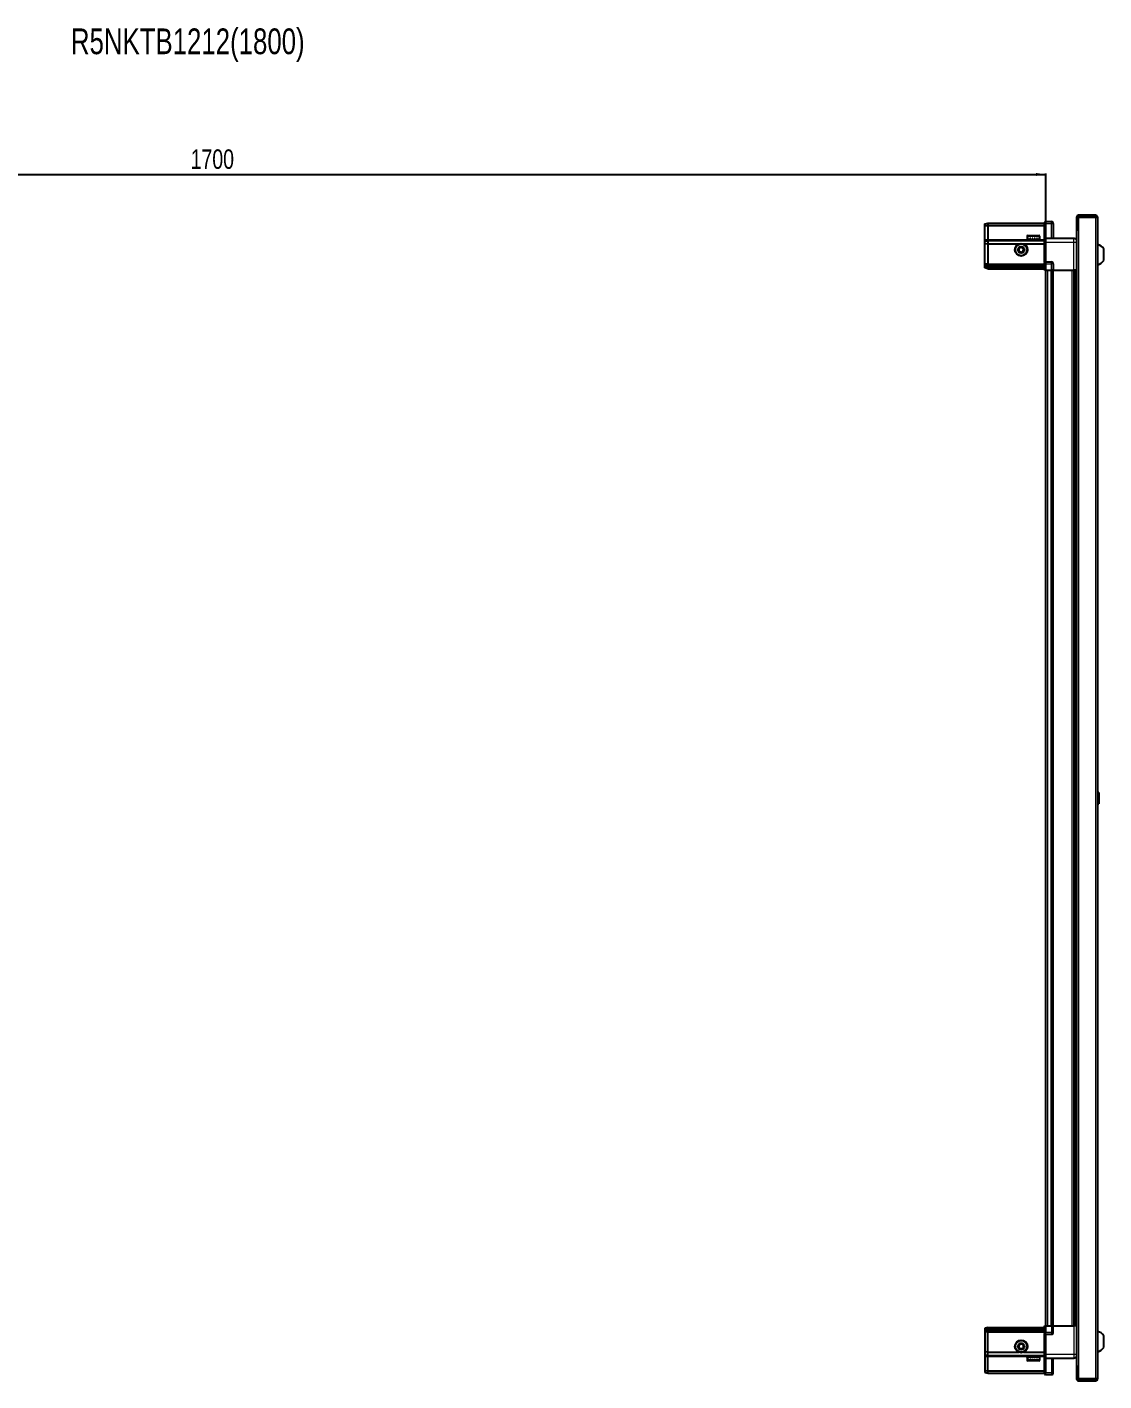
# Model space of a CAD drawing. Header units: millimetres. Extents: x 1315 to 6044, y -1445 to 1969.
# Drawn here: x 3549 to 4657, y 577 to 1969 of the extents above; entities that cross this region are included whole.
import ezdxf

# ---------------------------------------------------------------- set-up
doc = ezdxf.new("R2010")
doc.units = ezdxf.units.MM
doc.layers.add('FORMAT', color=7, linetype='Continuous')
doc.styles.add('SLDTEXTSTYLE0', font='TXT', dxfattribs={"width": 0.75})
doc.dimstyles.new('SLDDIMSTYLE0', dxfattribs={"dimtxt": 20, "dimasz": 10, "dimexe": 0, "dimexo": 0.0625, "dimgap": 5, "dimtad": 2, "dimdec": 1, "dimrnd": 1e-09, "dimzin": 12, "dimdsep": 46, "dimtxsty": 'SLDTEXTSTYLE0', "dimsah": 1, "dimcen": 0.09, "dimadec": 0, "dimazin": 3, "dimtfac": 1, "dimtofl": 0, "dimtmove": 0, "dimatfit": 3, "dimfxl": 0, "dimfrac": 2, "dimtolj": 1, "dimtzin": 12, "dimarcsym": 0})

# ---------------------------------------------------------------- blocks, each defined once
blk = doc.blocks.new('_D_6')
at = {"layer": 'FORMAT'}
for p, q in [((2897, 1719.3), (2897, 1818.8)), ((2897, 1817.8), (4597, 1817.8)), ((4597, 1719.3), (4597, 1818.8))]:
    blk.add_line(p, q, dxfattribs=at)
for points in [[(2897, 1817.8), (2907, 1816.3), (2907, 1819.4)], [(4597, 1817.8), (4587, 1819.4), (4587, 1816.3)]]:
    blk.add_solid(points, dxfattribs=at)
at = {"layer": 'FORMAT', "insert": (3717.4, 1843.6), "char_height": 20, "attachment_point": 1, "style": 'SLDTEXTSTYLE0'}
blk.add_mtext('1700', dxfattribs=at)

msp = doc.modelspace()

# ---------------------------------------------------------------- linework, layer by layer
at = {"color": 7, "linetype": 'Continuous', "lineweight": 25}
for p, q in [((4596.49, 1769.32), (4595.63, 1768.82)), ((4596.49, 1769.32), (4595.63, 1768.82)), ((4595.63, 1768.82), (4595.63, 1767.32)), ((4596.83, 1769.32), (4596.49, 1769.32)), ((4596.83, 1769.32), (4596.49, 1769.32)), ((4596.83, 1769.32), (4596.83, 1769.32)), ((4596.83, 1767.32), (4596.83, 1769.32)), ((4596.83, 1769.32), (4602.83, 1769.32)), ((4628.83, 1773.72), (4628.83, 1761.32)), ((4630.33, 1773.72), (4630.33, 1761.32)), ((4630.83, 1760.82), (4630.83, 1773.72)), ((4630.83, 1773.72), (4648.23, 1773.72)), ((4648.23, 1775.82), (4630.93, 1775.82)), ((4648.23, 1774.32), (4630.93, 1774.32)), ((4648.23, 1774.32), (4648.23, 1775.82)), ((4648.23, 1773.72), (4650.33, 1773.72)), ((4650.33, 1773.72), (4650.33, 578.92)), ((4534.33, 1767.02), (4537.33, 1767.82)), ((4534.33, 1765.17), (4534.33, 1767.02)), ((4534.33, 1765.17), (4537.33, 1765.32)), ((4534.33, 1750.82), (4534.33, 1765.17)), ((4537.33, 1767.82), (4537.33, 1765.32)), ((4537.33, 1767.82), (4595.63, 1767.82)), ((4537.33, 1765.32), (4537.33, 1750.82)), ((4537.33, 1765.32), (4595.63, 1765.32)), ((4578.63, 1755.02), (4590.03, 1755.02)), ((4595.63, 1752.52), (4595.63, 1767.32)), ((4596.83, 1767.32), (4596.83, 1752.52)), ((4604.83, 1767.32), (4604.83, 1752.32)), ((4628.73, 1760.82), (4628.73, 591.82)), ((4628.73, 1760.82), (4630.83, 1760.82)), ((4628.83, 1761.32), (4630.33, 1761.32)), ((4534.33, 1749.02), (4534.33, 1750.82)), ((4534.33, 1749.02), (4537.33, 1749.82)), ((4534.33, 1745.99), (4534.33, 1749.02)), ((4537.33, 1746.32), (4534.33, 1745.99)), ((4534.33, 1725.82), (4534.33, 1745.99)), ((4537.33, 1750.82), (4537.33, 1749.82)), ((4537.33, 1749.82), (4537.33, 1746.32)), ((4537.33, 1749.82), (4595.63, 1749.82)), ((4537.33, 1746.32), (4537.33, 1725.82)), ((4537.33, 1746.32), (4569.33, 1746.32)), ((4574.33, 1746.32), (4595.63, 1746.32)), ((4577.83, 1754.22), (4577.83, 1751.32)), ((4577.83, 1751.32), (4577.86, 1751.32)), ((4577.98, 1751.82), (4577.86, 1751.82)), ((4577.86, 1751.82), (4577.86, 1751.32)), ((4577.86, 1751.32), (4577.98, 1751.32)), ((4577.98, 1751.82), (4577.98, 1751.32)), ((4577.98, 1751.32), (4578.39, 1751.32)), ((4578.73, 1751.82), (4578.39, 1751.82)), ((4578.39, 1751.82), (4578.39, 1751.32)), ((4578.39, 1751.32), (4578.73, 1751.32)), ((4578.73, 1751.82), (4578.73, 1751.32)), ((4578.73, 1751.32), (4579.51, 1751.32)), ((4580.03, 1751.82), (4579.51, 1751.82)), ((4579.51, 1751.82), (4579.51, 1751.32)), ((4579.51, 1751.32), (4580.03, 1751.32)), ((4579.93, 1751.32), (4579.93, 1751.22)), ((4579.93, 1751.22), (4588.73, 1751.22)), ((4580.03, 1751.82), (4580.03, 1751.32)), ((4580.03, 1751.32), (4581.09, 1751.32)), ((4580.33, 1750.82), (4581.02, 1750.34)), ((4580.33, 1750.82), (4588.33, 1750.82)), ((4581.02, 1750.34), (4580.33, 1749.86)), ((4580.33, 1749.86), (4580.33, 1749.82)), ((4580.33, 1749.86), (4588.33, 1749.86)), ((4581.02, 1750.34), (4587.64, 1750.34)), ((4581.75, 1751.82), (4581.09, 1751.82)), ((4581.09, 1751.82), (4581.09, 1751.32)), ((4581.09, 1751.32), (4581.75, 1751.32)), ((4581.75, 1751.82), (4581.75, 1751.32)), ((4581.75, 1751.32), (4582.99, 1751.32)), ((4583.72, 1751.82), (4582.99, 1751.82)), ((4582.99, 1751.82), (4582.99, 1751.32)), ((4582.99, 1751.32), (4583.42, 1751.32)), ((4583.42, 1751.82), (4583.42, 1751.32)), ((4583.72, 1751.82), (4583.72, 1751.32)), ((4583.72, 1751.32), (4585.02, 1751.32)), ((4585.75, 1751.82), (4585.02, 1751.82)), ((4585.02, 1751.82), (4585.02, 1751.32)), ((4585.29, 1751.82), (4585.29, 1751.32)), ((4585.29, 1751.32), (4585.75, 1751.32)), ((4585.75, 1751.82), (4585.75, 1751.32)), ((4585.75, 1751.32), (4586.98, 1751.32)), ((4587.64, 1751.82), (4586.98, 1751.82)), ((4586.98, 1751.82), (4586.98, 1751.32)), ((4586.98, 1751.32), (4587.64, 1751.32)), ((4587.64, 1751.82), (4587.64, 1751.32)), ((4587.64, 1751.32), (4588.69, 1751.32)), ((4587.64, 1750.34), (4588.33, 1750.82)), ((4588.33, 1749.86), (4587.64, 1750.34)), ((4588.33, 1749.82), (4588.33, 1749.86)), ((4589.21, 1751.82), (4588.69, 1751.82)), ((4588.69, 1751.82), (4588.69, 1751.32)), ((4588.69, 1751.32), (4589.21, 1751.32)), ((4588.73, 1751.22), (4588.73, 1751.32)), ((4589.21, 1751.82), (4589.21, 1751.32)), ((4589.21, 1751.32), (4589.96, 1751.32)), ((4590.29, 1751.82), (4589.96, 1751.82)), ((4589.96, 1751.82), (4589.96, 1751.32)), ((4589.96, 1751.32), (4590.29, 1751.32)), ((4590.29, 1751.82), (4590.29, 1751.32)), ((4590.29, 1751.32), (4590.69, 1751.32)), ((4590.8, 1751.82), (4590.69, 1751.82)), ((4590.69, 1751.82), (4590.69, 1751.32)), ((4590.69, 1751.32), (4590.8, 1751.32)), ((4590.8, 1751.82), (4590.8, 1751.32)), ((4590.8, 1751.32), (4590.83, 1751.32)), ((4590.83, 1751.32), (4590.83, 1754.22)), ((4595.63, 1752.32), (4595.63, 1752.52)), ((4596.83, 1752.32), (4595.63, 1752.32)), ((4595.63, 1748.32), (4595.63, 1752.32)), ((4595.63, 1728.02), (4595.63, 1748.32)), ((4596.83, 1752.52), (4596.83, 1752.32)), ((4596.83, 1752.32), (4596.83, 1748.32)), ((4596.83, 1752.32), (4625.83, 1752.32)), ((4596.83, 1748.32), (4596.83, 1728.02)), ((4656.93, 1729.32), (4656.93, 1741.32)), ((4595.63, 1727.82), (4595.63, 1728.02)), ((4596.83, 1727.82), (4595.63, 1727.82)), ((4595.63, 1727.82), (4595.63, 1727.15)), ((4595.63, 1719.32), (4595.63, 1727.15)), ((4596.83, 1728.02), (4596.83, 1727.82)), ((4596.83, 1725.82), (4596.83, 1727.82)), ((4596.83, 1727.82), (4602.83, 1727.82)), ((4596.83, 1725.82), (4596.83, 1727.82)), ((4534.33, 1724.02), (4534.33, 1725.82)), ((4537.33, 1724.82), (4534.33, 1724.02)), ((4534.33, 1723.28), (4534.33, 1724.02)), ((4537.33, 1723.82), (4534.33, 1723.28)), ((4534.33, 1722.78), (4534.33, 1723.28)), ((4537.33, 1722.32), (4534.33, 1722.78)), ((4534.33, 1721.63), (4534.33, 1722.78)), ((4537.33, 1720.82), (4534.33, 1721.63)), ((4537.33, 1725.82), (4537.33, 1724.82)), ((4537.33, 1724.82), (4537.33, 1723.82)), ((4537.33, 1724.82), (4595.63, 1724.82)), ((4537.33, 1723.82), (4537.33, 1722.32)), ((4537.33, 1723.82), (4595.63, 1723.82)), ((4537.33, 1722.32), (4537.33, 1720.82)), ((4537.33, 1722.32), (4595.63, 1722.32)), ((4537.33, 1720.82), (4595.63, 1720.82)), ((4596.49, 1719.32), (4595.63, 1719.32)), ((4596.49, 1725.82), (4596.49, 1719.32)), ((4596.83, 1719.32), (4596.49, 1719.32)), ((4596.83, 1725.82), (4596.83, 1719.32)), ((4596.83, 1719.32), (4602.83, 1719.32)), ((4596.98, 1719.32), (4596.98, 633.32)), ((4604.83, 1719.32), (4602.83, 1719.32)), ((4604.18, 1719.32), (4604.18, 633.32)), ((4604.83, 1725.82), (4604.83, 1719.32)), ((4604.83, 1719.32), (4625.83, 1719.32)), ((4626.85, 633.32), (4626.85, 1719.32)), ((4626.88, 633.32), (4626.88, 1719.32)), ((4628.68, 1719.32), (4628.68, 633.32)), ((4651.31, 1182.11), (4650.33, 1181.12)), ((4650.33, 1171.52), (4651.31, 1170.54)), ((4651.83, 1182.11), (4651.31, 1182.11)), ((4651.31, 1182.11), (4651.31, 1170.54)), ((4651.31, 1170.54), (4651.83, 1170.54)), ((4651.83, 1182.11), (4651.83, 1170.54)), ((4537.33, 631.82), (4534.33, 631.02)), ((4534.33, 631.02), (4534.33, 629.87)), ((4537.33, 630.32), (4534.33, 629.87)), ((4534.33, 629.87), (4534.33, 629.37)), ((4537.33, 628.82), (4534.33, 629.37)), ((4534.33, 629.37), (4534.33, 628.63)), ((4537.33, 627.82), (4534.33, 628.63)), ((4534.33, 628.63), (4534.33, 626.82)), ((4534.33, 626.82), (4534.33, 606.66)), ((4537.33, 630.32), (4537.33, 631.82)), ((4537.33, 631.82), (4595.63, 631.82)), ((4537.33, 630.32), (4595.63, 630.32)), ((4537.33, 628.82), (4537.33, 630.32)), ((4537.33, 628.82), (4595.63, 628.82)), ((4537.33, 627.82), (4537.33, 628.82)), ((4537.33, 627.82), (4595.63, 627.82)), ((4537.33, 626.82), (4537.33, 627.82)), ((4537.33, 606.32), (4537.33, 626.82)), ((4595.63, 625.5), (4595.63, 633.32)), ((4595.63, 633.32), (4596.49, 633.32)), ((4596.49, 633.32), (4596.49, 633.32)), ((4596.49, 633.32), (4596.49, 626.82)), ((4596.83, 633.32), (4596.49, 633.32)), ((4596.83, 633.32), (4596.83, 633.32)), ((4596.83, 633.32), (4596.83, 626.82)), ((4596.83, 633.32), (4602.83, 633.32)), ((4596.83, 633.32), (4596.83, 626.82)), ((4596.83, 624.82), (4596.83, 626.82)), ((4604.83, 633.32), (4602.83, 633.32)), ((4604.83, 626.82), (4604.83, 633.32)), ((4604.83, 633.32), (4625.83, 633.32)), ((4595.63, 625.5), (4595.63, 624.82)), ((4596.83, 624.82), (4595.63, 624.82)), ((4595.63, 624.62), (4595.63, 624.82)), ((4595.63, 604.32), (4595.63, 624.62)), ((4596.83, 624.82), (4596.83, 624.62)), ((4596.83, 624.82), (4602.83, 624.82)), ((4596.83, 624.62), (4596.83, 604.32)), ((4656.93, 611.32), (4656.93, 623.32)), ((4537.33, 606.32), (4534.33, 606.66)), ((4534.33, 606.66), (4534.33, 603.63)), ((4534.33, 603.63), (4537.33, 602.82)), ((4534.33, 603.63), (4534.33, 601.82)), ((4534.33, 601.82), (4534.33, 587.48)), ((4537.33, 606.32), (4569.33, 606.32)), ((4537.33, 602.82), (4537.33, 606.32)), ((4537.33, 602.82), (4595.63, 602.82)), ((4537.33, 601.82), (4537.33, 602.82)), ((4537.33, 587.32), (4537.33, 601.82)), ((4574.33, 606.32), (4595.63, 606.32)), ((4577.83, 601.32), (4577.83, 598.42)), ((4577.85, 601.32), (4577.83, 601.32)), ((4577.85, 600.82), (4577.85, 601.32)), ((4577.94, 601.32), (4577.85, 601.32)), ((4577.85, 600.82), (4577.94, 600.82)), ((4577.94, 600.82), (4577.94, 601.32)), ((4578.32, 601.32), (4577.94, 601.32)), ((4578.32, 600.82), (4578.32, 601.32)), ((4578.63, 601.32), (4578.32, 601.32)), ((4578.32, 600.82), (4578.63, 600.82)), ((4578.63, 600.82), (4578.63, 601.32)), ((4579.37, 601.32), (4578.63, 601.32)), ((4579.37, 600.82), (4579.37, 601.32)), ((4579.88, 601.32), (4579.37, 601.32)), ((4579.37, 600.82), (4579.88, 600.82)), ((4579.88, 600.82), (4579.88, 601.32)), ((4580.92, 601.32), (4579.88, 601.32)), ((4579.93, 601.42), (4579.93, 601.32)), ((4588.73, 601.42), (4579.93, 601.42)), ((4580.33, 602.82), (4580.33, 602.79)), ((4580.33, 602.79), (4581.02, 602.31)), ((4588.33, 602.79), (4580.33, 602.79)), ((4581.02, 602.31), (4580.33, 601.82)), ((4588.33, 601.82), (4580.33, 601.82)), ((4580.92, 600.82), (4580.92, 601.32)), ((4581.57, 601.32), (4580.92, 601.32)), ((4580.92, 600.82), (4581.57, 600.82)), ((4587.64, 602.31), (4581.02, 602.31)), ((4581.57, 600.82), (4581.57, 601.32)), ((4582.79, 601.32), (4581.57, 601.32)), ((4582.79, 600.82), (4582.79, 601.32)), ((4583.29, 601.32), (4582.79, 601.32)), ((4582.79, 600.82), (4583.52, 600.82)), ((4583.29, 600.82), (4583.29, 601.32)), ((4583.52, 600.82), (4583.52, 601.32)), ((4584.82, 601.32), (4583.52, 601.32)), ((4584.82, 600.82), (4584.82, 601.32)), ((4584.82, 600.82), (4585.55, 600.82)), ((4585.16, 600.82), (4585.16, 601.32)), ((4585.55, 601.32), (4585.16, 601.32)), ((4585.55, 600.82), (4585.55, 601.32)), ((4586.8, 601.32), (4585.55, 601.32)), ((4586.8, 600.82), (4586.8, 601.32)), ((4587.46, 601.32), (4586.8, 601.32)), ((4586.8, 600.82), (4587.46, 600.82)), ((4587.46, 600.82), (4587.46, 601.32)), ((4588.54, 601.32), (4587.46, 601.32)), ((4587.64, 602.31), (4588.33, 602.79)), ((4588.33, 601.82), (4587.64, 602.31)), ((4588.33, 602.79), (4588.33, 602.82)), ((4588.54, 600.82), (4588.54, 601.32)), ((4589.07, 601.32), (4588.54, 601.32)), ((4588.54, 600.82), (4589.07, 600.82)), ((4588.73, 601.32), (4588.73, 601.42)), ((4589.07, 600.82), (4589.07, 601.32)), ((4589.86, 601.32), (4589.07, 601.32)), ((4589.86, 600.82), (4589.86, 601.32)), ((4590.21, 601.32), (4589.86, 601.32)), ((4589.86, 600.82), (4590.21, 600.82)), ((4590.21, 600.82), (4590.21, 601.32)), ((4590.64, 601.32), (4590.21, 601.32)), ((4590.64, 600.82), (4590.64, 601.32)), ((4590.78, 601.32), (4590.64, 601.32)), ((4590.64, 600.82), (4590.78, 600.82)), ((4590.78, 600.82), (4590.78, 601.32)), ((4590.83, 601.32), (4590.78, 601.32)), ((4590.83, 598.42), (4590.83, 601.32)), ((4595.63, 600.32), (4595.63, 604.32)), ((4596.83, 600.32), (4595.63, 600.32)), ((4595.63, 600.12), (4595.63, 600.32)), ((4595.63, 585.32), (4595.63, 600.12)), ((4596.83, 604.32), (4596.83, 600.32)), ((4596.83, 600.32), (4596.83, 600.12)), ((4596.83, 600.32), (4625.83, 600.32)), ((4596.83, 600.12), (4596.83, 585.32)), ((4596.83, 600.12), (4596.83, 585.32)), ((4604.83, 585.32), (4604.83, 600.32)), ((4534.33, 587.48), (4537.33, 587.32)), ((4534.33, 587.48), (4534.33, 585.63)), ((4534.33, 585.63), (4537.33, 584.82)), ((4537.33, 587.32), (4595.63, 587.32)), ((4537.33, 584.82), (4537.33, 587.32)), ((4590.03, 597.62), (4578.63, 597.62)), ((4595.63, 585.32), (4595.63, 583.82)), ((4596.83, 583.32), (4596.83, 585.32)), ((4630.83, 591.82), (4628.73, 591.82)), ((4628.83, 591.32), (4630.33, 591.32)), ((4628.83, 591.32), (4628.83, 578.92)), ((4630.33, 591.32), (4630.33, 578.92)), ((4630.83, 578.92), (4630.83, 591.82)), ((4537.33, 584.82), (4595.63, 584.82)), ((4595.63, 583.82), (4596.49, 583.32)), ((4596.83, 583.32), (4596.49, 583.32)), ((4596.83, 583.32), (4602.83, 583.32)), ((4648.23, 578.92), (4630.83, 578.92)), ((4630.93, 578.32), (4648.23, 578.32)), ((4630.93, 576.82), (4648.23, 576.82)), ((4650.33, 578.92), (4648.23, 578.92)), ((4648.23, 578.32), (4648.23, 576.82))]:
    msp.add_line(p, q, dxfattribs=at)
at = {"color": 8, "linetype": 'Continuous', "lineweight": 18}
for p, q in [((4602.83, 1767.32), (4602.83, 1769.32)), ((4630.33, 1773.72), (4628.83, 1773.72)), ((4630.93, 1774.32), (4630.93, 1775.82)), ((4648.23, 1773.72), (4648.23, 578.92)), ((4596.83, 1767.32), (4595.63, 1767.32)), ((4596.83, 1767.32), (4602.83, 1767.32)), ((4602.83, 1752.32), (4602.83, 1767.32)), ((4602.83, 1767.32), (4604.83, 1767.32)), ((4630.83, 1760.82), (4630.83, 591.82)), ((4534.33, 1750.82), (4537.33, 1750.82)), ((4537.33, 1750.82), (4580.33, 1750.82)), ((4577.83, 1754.22), (4590.83, 1754.22)), ((4588.33, 1750.82), (4595.63, 1750.82)), ((4595.63, 1752.52), (4596.83, 1752.52)), ((4596.83, 1748.32), (4595.63, 1748.32)), ((4596.83, 1748.32), (4625.83, 1748.32)), ((4625.83, 1719.32), (4625.83, 1748.32)), ((4595.63, 1728.02), (4596.83, 1728.02)), ((4602.83, 1725.82), (4602.83, 1727.82)), ((4537.33, 1725.82), (4534.33, 1725.82)), ((4537.33, 1725.82), (4595.63, 1725.82)), ((4596.83, 1725.82), (4596.49, 1725.82)), ((4596.83, 1725.82), (4602.83, 1725.82)), ((4598.98, 1719.32), (4598.98, 633.32)), ((4602.18, 1719.32), (4602.18, 633.32)), ((4602.83, 1719.32), (4602.83, 1725.82)), ((4604.83, 1725.82), (4602.83, 1725.82)), ((4604.83, 1719.32), (4604.83, 633.32)), ((4624.23, 633.32), (4624.23, 1719.32)), ((4625.64, 1719.32), (4625.64, 633.32)), ((4628.09, 633.32), (4628.09, 1719.32)), ((4537.33, 626.82), (4534.33, 626.82)), ((4537.33, 626.82), (4595.63, 626.82)), ((4596.83, 633.32), (4596.49, 633.32)), ((4596.83, 626.82), (4596.49, 626.82)), ((4596.83, 626.82), (4602.83, 626.82)), ((4602.83, 633.32), (4602.83, 626.82)), ((4602.83, 626.82), (4602.83, 624.82)), ((4604.83, 626.82), (4602.83, 626.82)), ((4625.83, 633.32), (4625.83, 604.32)), ((4596.83, 624.62), (4595.63, 624.62)), ((4534.33, 601.82), (4537.33, 601.82)), ((4537.33, 601.82), (4580.33, 601.82)), ((4588.33, 601.82), (4595.63, 601.82)), ((4596.83, 604.32), (4595.63, 604.32)), ((4596.83, 600.12), (4595.63, 600.12)), ((4596.83, 604.32), (4625.83, 604.32)), ((4602.83, 600.32), (4602.83, 585.32)), ((4590.83, 598.42), (4577.83, 598.42)), ((4596.83, 585.32), (4595.63, 585.32)), ((4596.83, 585.32), (4602.83, 585.32)), ((4602.83, 585.32), (4604.83, 585.32)), ((4602.83, 585.32), (4602.83, 583.32)), ((4630.33, 578.92), (4628.83, 578.92)), ((4630.93, 578.32), (4630.93, 576.82))]:
    msp.add_line(p, q, dxfattribs=at)
at = {"color": 7, "linetype": 'Continuous', "lineweight": 25}
for centre, radius in [((4571.83, 1740.32), 6.5), ((4571.83, 1740.32), 3.46), ((4571.83, 612.32), 6.5), ((4571.83, 612.32), 3.46)]:
    msp.add_circle(centre, radius, dxfattribs=at)
at = {"color": 8, "linetype": 'Continuous', "lineweight": 18}
for centre in [(4571.83, 1740.32), (4571.83, 612.32)]:
    msp.add_circle(centre, 5.7, dxfattribs=at)
at = {"color": 7, "linetype": 'Continuous', "lineweight": 25}
for centre, radius, start, end in [((4602.83, 1767.32), 2, 0, 90), ((4630.93, 1773.72), 2.1, 90, 180), ((4630.93, 1773.72), 0.6, 90, 180), ((4648.23, 1773.72), 2.1, 0, 90), ((4648.23, 1773.72), 0.6, 0, 90), ((4578.63, 1754.22), 0.8, 90, 180), ((4590.03, 1754.22), 0.8, 0, 90), ((4571.83, 1740.32), 2.5, 120.74103, 180.74103), ((4571.83, 1740.32), 2.5, 60.74103, 120.74103), ((4571.83, 1740.32), 2.5, 0.74103, 60.74103), ((4579.93, 1750.82), 0.4, 0, 90), ((4588.73, 1750.82), 0.4, 90, 180), ((4647.3, 1734.3), 11.91, 36.1266, 75.29965), ((4571.83, 1740.32), 2.5, 180.74103, 240.74103), ((4571.83, 1740.32), 2.5, 240.74103, 300.74103), ((4571.83, 1740.32), 2.5, 300.74103, 0.74103), ((4602.83, 1725.82), 2, 0, 90), ((4647.3, 1736.35), 11.91, 284.70035, 323.8734), ((4602.83, 626.82), 2, 270, 0), ((4647.3, 616.3), 11.91, 36.1266, 75.29965), ((4571.83, 612.32), 2.5, 155.91157, 215.91157), ((4571.83, 612.32), 2.5, 95.91157, 155.91157), ((4571.83, 612.32), 2.5, 35.91157, 95.91157), ((4571.83, 612.32), 2.5, 335.91157, 35.91157), ((4571.83, 612.32), 2.5, 215.91157, 275.91157), ((4571.83, 612.32), 2.5, 275.91157, 335.91157), ((4579.93, 601.82), 0.4, 270, 0), ((4588.73, 601.82), 0.4, 180, 270), ((4647.3, 618.35), 11.91, 284.70035, 323.8734), ((4578.63, 598.42), 0.8, 180, 270), ((4590.03, 598.42), 0.8, 270, 0), ((4602.83, 585.32), 2, 270, 0), ((4630.93, 578.92), 2.1, 180, 270), ((4630.93, 578.92), 0.6, 180, 270), ((4648.23, 578.92), 2.1, 270, 0), ((4648.23, 578.92), 0.6, 270, 0)]:
    msp.add_arc(centre, radius, start, end, dxfattribs=at)
for centre, start_param, end_param in [((4593.03, 1725.82), 0, 0.7227342), ((4593.03, 626.82), 5.5604511, 6.2831853)]:
    msp.add_ellipse(centre, major_axis=(3.46, 0), ratio=0.5773503, start_param=start_param, end_param=end_param, dxfattribs=at)
for points, knots in [([(4569.31, 1741.73), (4569.75, 1742), (4570.58, 1742.49), (4571.41, 1742.98), (4571.79, 1743.21)], [0, 0, 0, 0, 0.53468586, 1, 1, 1, 1]), ([(4569.35, 1738.85), (4569.34, 1738.97), (4569.34, 1739.57), (4569.32, 1740.57), (4569.31, 1741.39), (4569.31, 1741.73)], [0, 0, 0, 0, 0.1331247, 0.6370994, 1, 1, 1, 1]), ([(4571.79, 1743.21), (4572.24, 1742.96), (4573.08, 1742.49), (4573.92, 1742.02), (4574.31, 1741.8)], [0, 0, 0, 0, 0.5346859, 1, 1, 1, 1]), ([(4574.31, 1741.8), (4574.31, 1741.45), (4574.32, 1740.63), (4574.34, 1739.64), (4574.34, 1739.04), (4574.35, 1738.91)], [0, 0, 0, 0, 0.3629006, 0.8668753, 1, 1, 1, 1]), ([(4625.83, 1752.32), (4626.27, 1752.28), (4626.95, 1752.21), (4627.76, 1751.77), (4628.31, 1751.33), (4628.59, 1750.96), (4628.73, 1750.77)], [0, 0, 0, 0, 0.38429816, 0.59117259, 0.8024372, 1, 1, 1, 1]), ([(4571.86, 1737.44), (4571.41, 1737.69), (4570.57, 1738.16), (4569.74, 1738.63), (4569.35, 1738.85)], [0, 0, 0, 0, 0.5346859, 1, 1, 1, 1]), ([(4574.35, 1738.91), (4573.9, 1738.65), (4573.07, 1738.16), (4572.25, 1737.67), (4571.86, 1737.44)], [0, 0, 0, 0, 0.5346859, 1, 1, 1, 1]), ([(4628.68, 1719.32), (4628.64, 1719.32), (4628.42, 1719.32), (4627.7, 1719.32), (4626.74, 1719.32), (4626.09, 1719.32), (4625.83, 1719.32)], [0, 0, 0, 0, 0.07170733, 0.42097906, 0.77025079, 1, 1, 1, 1]), ([(4628.68, 633.32), (4628.64, 633.32), (4628.42, 633.32), (4627.7, 633.32), (4626.74, 633.32), (4626.09, 633.32), (4625.83, 633.32)], [0, 0, 0, 0, 0.0717073, 0.4209791, 0.7702508, 1, 1, 1, 1]), ([(4568.96, 612.03), (4569.17, 612.5), (4569.56, 613.38), (4569.95, 614.25), (4570.13, 614.66)], [0, 0, 0, 0, 0.5346859, 1, 1, 1, 1]), ([(4570.13, 614.66), (4570.48, 614.7), (4571.3, 614.78), (4572.29, 614.88), (4572.88, 614.95), (4573.01, 614.96)], [0, 0, 0, 0, 0.3629006, 0.8668753, 1, 1, 1, 1]), ([(4573.01, 614.96), (4573.31, 614.54), (4573.87, 613.76), (4574.44, 612.98), (4574.7, 612.62)], [0, 0, 0, 0, 0.5346859, 1, 1, 1, 1]), ([(4570.65, 609.69), (4570.35, 610.11), (4569.78, 610.89), (4569.22, 611.66), (4568.96, 612.03)], [0, 0, 0, 0, 0.5346859, 1, 1, 1, 1]), ([(4573.52, 609.99), (4573.4, 609.97), (4572.8, 609.91), (4571.81, 609.81), (4570.99, 609.72), (4570.65, 609.69)], [0, 0, 0, 0, 0.1331247, 0.6370994, 1, 1, 1, 1]), ([(4574.7, 612.62), (4574.49, 612.15), (4574.09, 611.27), (4573.7, 610.39), (4573.52, 609.99)], [0, 0, 0, 0, 0.53468586, 1, 1, 1, 1]), ([(4625.83, 600.32), (4626.27, 600.37), (4626.95, 600.44), (4627.76, 600.88), (4628.31, 601.32), (4628.59, 601.69), (4628.73, 601.87)], [0, 0, 0, 0, 0.38429816, 0.59117259, 0.8024372, 1, 1, 1, 1])]:
    msp.add_open_spline(points, degree=3, knots=knots, dxfattribs=at)
at = {"color": 8, "linetype": 'Continuous', "lineweight": 18}
for points in [[(4625.83, 1748.32), (4625.83, 1748.85), (4625.83, 1749.9), (4625.83, 1751.22), (4625.83, 1752.14), (4625.83, 1752.26), (4625.83, 1752.32)], [(4625.83, 604.32), (4625.83, 603.8), (4625.83, 602.75), (4625.83, 601.43), (4625.83, 600.5), (4625.83, 600.38), (4625.83, 600.32)]]:
    msp.add_open_spline(points, degree=3, dxfattribs=at)
for points, knots in [([(4625.83, 1748.32), (4626.27, 1748.32), (4626.95, 1748.32), (4627.76, 1748.32), (4628.31, 1748.32), (4628.59, 1748.32), (4628.73, 1748.32)], [0, 0, 0, 0, 0.3842982, 0.5911726, 0.8024372, 1, 1, 1, 1]), ([(4625.83, 604.32), (4626.27, 604.32), (4626.95, 604.32), (4627.76, 604.32), (4628.31, 604.32), (4628.59, 604.32), (4628.73, 604.32)], [0, 0, 0, 0, 0.38429816, 0.59117259, 0.8024372, 1, 1, 1, 1])]:
    msp.add_open_spline(points, degree=3, knots=knots, dxfattribs=at)

# ---------------------------------------------------------------- texts
at = {"layer": 'FORMAT', "insert": (3594.26, 1968.01), "char_height": 26.4583, "attachment_point": 1, "style": 'SLDTEXTSTYLE0'}
msp.add_mtext('R5NKTB1212(1800)', dxfattribs=at)

# ---------------------------------------------------------------- dimensions: what is measured, and where the dimension line sits
at = {"layer": 'FORMAT'}
dim = msp.add_linear_dim(base=(4596.98, 1817.82), p1=(2896.98, 1719.32), p2=(4596.98, 1719.32), angle=0, dimstyle='SLDDIMSTYLE0', dxfattribs=at)
dim.commit()
dim.dimension.update_dxf_attribs({"geometry": '_D_6', "text_midpoint": (3746.98, 1817.82), "dimtype": 160})

doc.saveas('drawing.dxf')
